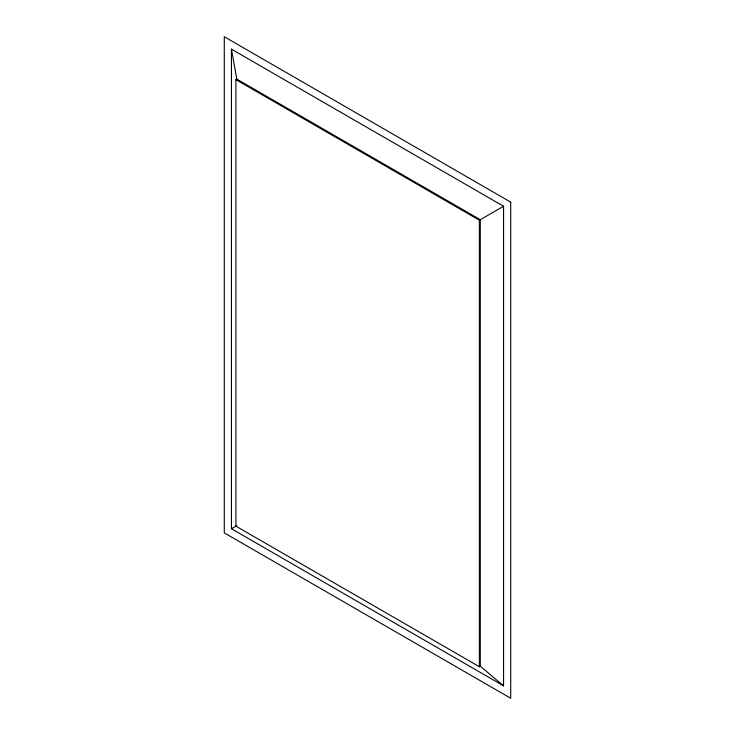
<?xml version="1.0" encoding="UTF-8"?>
<svg xmlns="http://www.w3.org/2000/svg" width="735" height="735" viewBox="0 0 735 735"><rect width="100%" height="100%" fill="white"/><g stroke="black" fill="none" stroke-linecap="round" stroke-linejoin="round"><path stroke-width="1.1" d="M480.286 666.204L479.385 666.728L235.917 526.159L235.917 79.646L236.817 79.123L480.286 219.691L480.286 666.204L503.558 685.847L503.558 206.259L231.442 49.153L231.442 528.741L503.558 685.847M479.385 666.728L479.385 220.215L503.558 206.259M231.442 528.741L236.817 525.644M235.917 79.646L479.385 220.215M231.442 49.153L236.817 79.123M510.715 202.125L224.285 36.75L224.285 532.875L510.715 698.25L510.715 202.125"/></g></svg>
